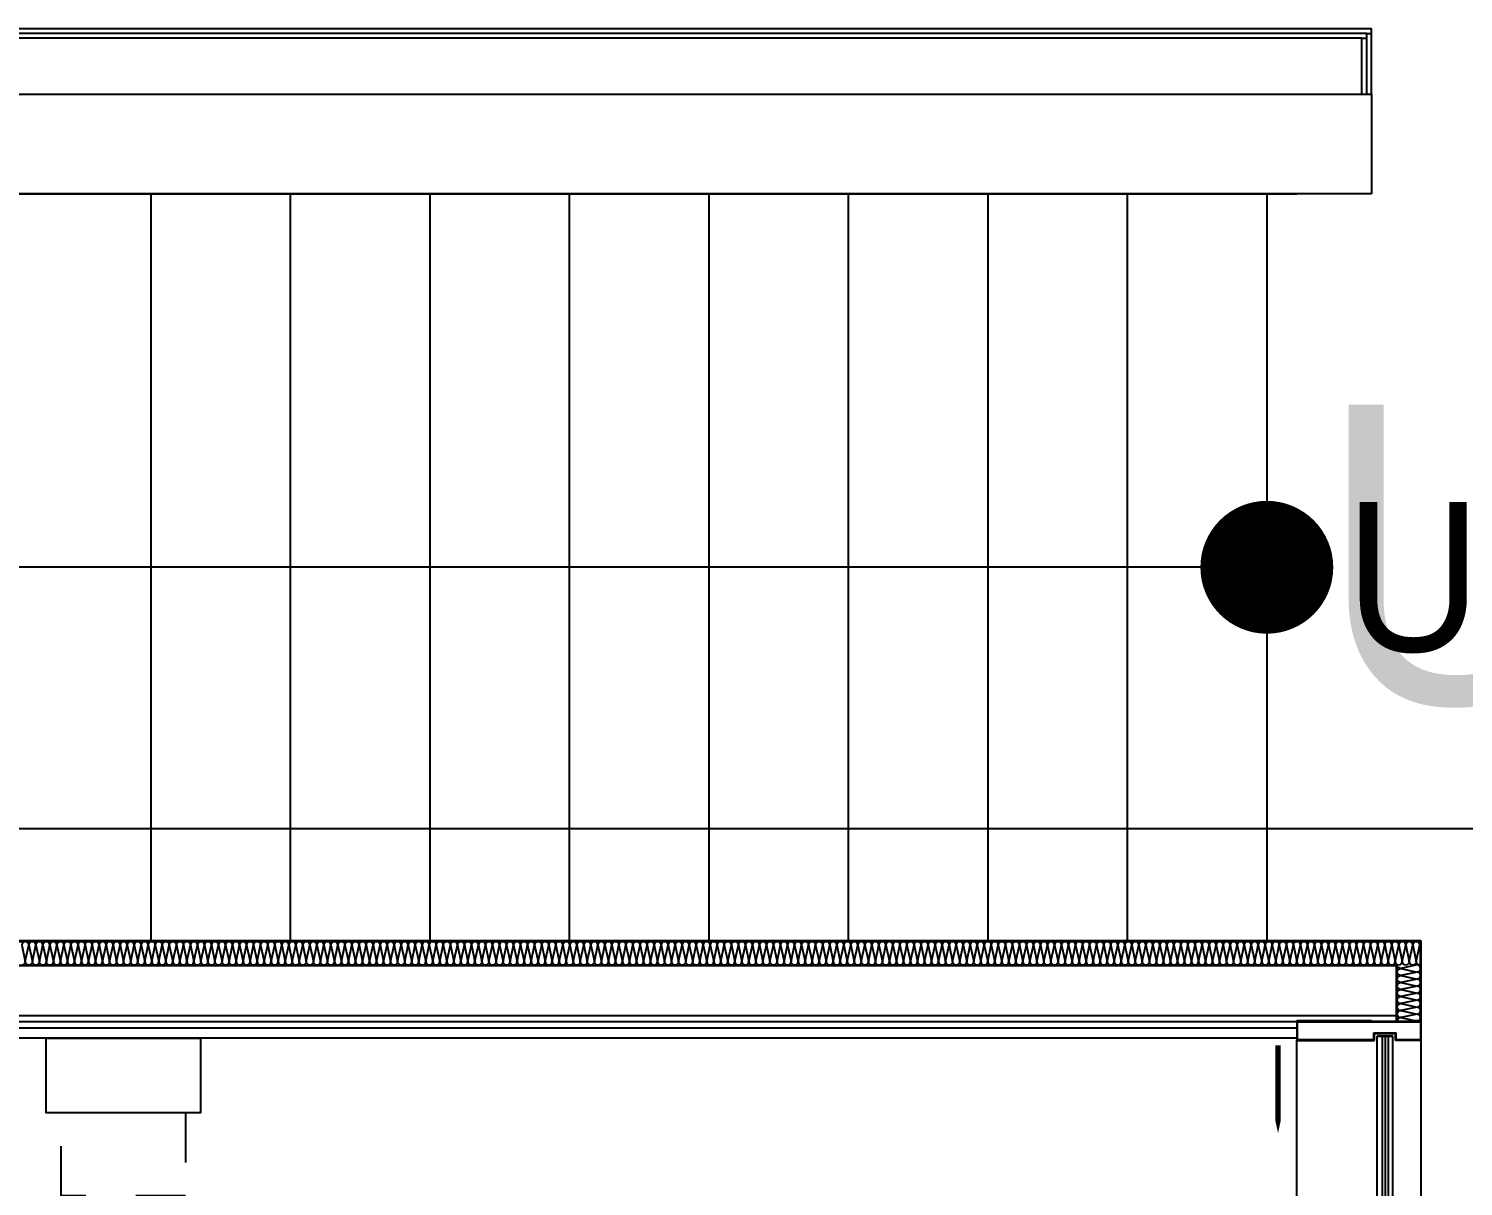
# Model space of a CAD drawing. Header units: millimetres. Extents: x 9 to 147, y 4 to 115.
# Drawn here: x 95.315 to 98.194, y 63.407 to 65.731 of the extents above; entities that cross this region are included whole.
import ezdxf
from ezdxf.enums import TextEntityAlignment as Align

# ---------------------------------------------------------------- set-up
doc = ezdxf.new("R2010")
doc.units = ezdxf.units.MM
doc.header["$LTSCALE"] = 200
doc.linetypes.add('HIDDEN2', pattern=[4.7625, 3.175, -1.5875])
doc.linetypes.add('XR-PLAN$0$DASH', pattern=[0.35, 0.25, -0.1])
doc.layers.get('DEFPOINTS').update_dxf_attribs({"color": 137})
for name, color, linetype in [('-C-지하층', 2, 'HIDDEN2'), ('SYM', 252, 'Continuous'), ('TEXT', 252, 'Continuous'), ('XR-PLAN$0$01석고보드', 252, 'Continuous'), ('XR-PLAN$0$0DOOR', 252, 'Continuous'), ('XR-PLAN$0$A-DOOR', 252, 'XR-PLAN$0$DASH'), ('XR-PLAN$0$A-FLOR-TOIL-SPCL', 252, 'Continuous'), ('XR-PLAN$0$DOOR-SHT', 252, 'Continuous'), ('XR-PLAN$0$ELE-4', 252, 'Continuous'), ('XR-PLAN$0$ELE-5', 252, 'Continuous'), ('XR-PLAN$0$ELE-7', 252, 'Continuous'), ('XR-PLAN$0$ELE-8', 252, 'Continuous'), ('XR-PLAN$0$HAT-INS', 252, 'Continuous'), ('XR-PLAN$0$PTANNOTELE', 252, 'Continuous'), ('XR-PLAN$0$XR-plan$0$XR-plan$0$DOOR', 252, 'Continuous')]:
    doc.layers.add(name, color=color, linetype=linetype)
doc.styles.add('XR-PLAN$0$스타일1', font='MALGUN_0.TTF')
doc.styles.add('스타일1', font='MALGUN_0.TTF')

# ---------------------------------------------------------------- blocks, each defined once
blk = doc.blocks.new('*U137')
at = {"layer": 'XR-PLAN$0$HAT-INS'}
for points in [[(-10713.9, 0, -0.414214), (-10728.9, 15), (-10713.9, 85, 1), (-10743.9, 85), (-10728.9, 15, -0.414214), (-10743.9, 0, 0.414214)], [(-10683.9, 0, -0.414214), (-10698.9, 15), (-10683.9, 85, 1), (-10713.9, 85), (-10698.9, 15, -0.414214), (-10713.9, 0, 0.414214)], [(-10653.9, 0, -0.414214), (-10668.9, 15), (-10653.9, 85, 1), (-10683.9, 85), (-10668.9, 15, -0.414214), (-10683.9, 0, 0.414214)], [(-10623.9, 0, -0.414214), (-10638.9, 15), (-10623.9, 85, 1), (-10653.9, 85), (-10638.9, 15, -0.414214), (-10653.9, 0, 0.414214)], [(-10593.9, 0, -0.414214), (-10608.9, 15), (-10593.9, 85, 1), (-10623.9, 85), (-10608.9, 15, -0.414214), (-10623.9, 0, 0.414214)], [(-10563.9, 0, -0.414214), (-10578.9, 15), (-10563.9, 85, 1), (-10593.9, 85), (-10578.9, 15, -0.414214), (-10593.9, 0, 0.414214)], [(-10533.9, 0, -0.414214), (-10548.9, 15), (-10533.9, 85, 1), (-10563.9, 85), (-10548.9, 15, -0.414214), (-10563.9, 0, 0.414214)], [(-10503.9, 0, -0.414214), (-10518.9, 15), (-10503.9, 85, 1), (-10533.9, 85), (-10518.9, 15, -0.414214), (-10533.9, 0, 0.414214)], [(-10473.9, 0, -0.414214), (-10488.9, 15), (-10473.9, 85, 1), (-10503.9, 85), (-10488.9, 15, -0.414214), (-10503.9, 0, 0.414214)], [(-10443.9, 0, -0.414214), (-10458.9, 15), (-10443.9, 85, 1), (-10473.9, 85), (-10458.9, 15, -0.414214), (-10473.9, 0, 0.414214)], [(-10413.9, 0, -0.414214), (-10428.9, 15), (-10413.9, 85, 1), (-10443.9, 85), (-10428.9, 15, -0.414214), (-10443.9, 0, 0.414214)], [(-10383.9, 0, -0.414214), (-10398.9, 15), (-10383.9, 85, 1), (-10413.9, 85), (-10398.9, 15, -0.414214), (-10413.9, 0, 0.414214)], [(-10353.9, 0, -0.414214), (-10368.9, 15), (-10353.9, 85, 1), (-10383.9, 85), (-10368.9, 15, -0.414214), (-10383.9, 0, 0.414214)], [(-10323.9, 0, -0.414214), (-10338.9, 15), (-10323.9, 85, 1), (-10353.9, 85), (-10338.9, 15, -0.414214), (-10353.9, 0, 0.414214)], [(-10293.9, 0, -0.414214), (-10308.9, 15), (-10293.9, 85, 1), (-10323.9, 85), (-10308.9, 15, -0.414214), (-10323.9, 0, 0.414214)], [(-10263.9, 0, -0.414214), (-10278.9, 15), (-10263.9, 85, 1), (-10293.9, 85), (-10278.9, 15, -0.414214), (-10293.9, 0, 0.414214)], [(-10233.9, 0, -0.414214), (-10248.9, 15), (-10233.9, 85, 1), (-10263.9, 85), (-10248.9, 15, -0.414214), (-10263.9, 0, 0.414214)], [(-10203.9, 0, -0.414214), (-10218.9, 15), (-10203.9, 85, 1), (-10233.9, 85), (-10218.9, 15, -0.414214), (-10233.9, 0, 0.414214)], [(-10173.9, 0, -0.414214), (-10188.9, 15), (-10173.9, 85, 1), (-10203.9, 85), (-10188.9, 15, -0.414214), (-10203.9, 0, 0.414214)], [(-10143.9, 0, -0.414214), (-10158.9, 15), (-10143.9, 85, 1), (-10173.9, 85), (-10158.9, 15, -0.414214), (-10173.9, 0, 0.414214)], [(-10113.9, 0, -0.414214), (-10128.9, 15), (-10113.9, 85, 1), (-10143.9, 85), (-10128.9, 15, -0.414214), (-10143.9, 0, 0.414214)], [(-10083.9, 0, -0.414214), (-10098.9, 15), (-10083.9, 85, 1), (-10113.9, 85), (-10098.9, 15, -0.414214), (-10113.9, 0, 0.414214)], [(-10053.9, 0, -0.414214), (-10068.9, 15), (-10053.9, 85, 1), (-10083.9, 85), (-10068.9, 15, -0.414214), (-10083.9, 0, 0.414214)], [(-10023.9, 0, -0.414214), (-10038.9, 15), (-10023.9, 85, 1), (-10053.9, 85), (-10038.9, 15, -0.414214), (-10053.9, 0, 0.414214)], [(-9993.9, 0, -0.414214), (-10008.9, 15), (-9993.9, 85, 1), (-10023.9, 85), (-10008.9, 15, -0.414214), (-10023.9, 0, 0.414214)], [(-9963.9, 0, -0.414214), (-9978.9, 15), (-9963.9, 85, 1), (-9993.9, 85), (-9978.9, 15, -0.414214), (-9993.9, 0, 0.414214)], [(-9933.9, 0, -0.414214), (-9948.9, 15), (-9933.9, 85, 1), (-9963.9, 85), (-9948.9, 15, -0.414214), (-9963.9, 0, 0.414214)], [(-9903.9, 0, -0.414214), (-9918.9, 15), (-9903.9, 85, 1), (-9933.9, 85), (-9918.9, 15, -0.414214), (-9933.9, 0, 0.414214)], [(-9873.9, 0, -0.414214), (-9888.9, 15), (-9873.9, 85, 1), (-9903.9, 85), (-9888.9, 15, -0.414214), (-9903.9, 0, 0.414214)], [(-9843.9, 0, -0.414214), (-9858.9, 15), (-9843.9, 85, 1), (-9873.9, 85), (-9858.9, 15, -0.414214), (-9873.9, 0, 0.414214)], [(-9813.9, 0, -0.414214), (-9828.9, 15), (-9813.9, 85, 1), (-9843.9, 85), (-9828.9, 15, -0.414214), (-9843.9, 0, 0.414214)], [(-9783.9, 0, -0.414214), (-9798.9, 15), (-9783.9, 85, 1), (-9813.9, 85), (-9798.9, 15, -0.414214), (-9813.9, 0, 0.414214)], [(-9753.9, 0, -0.414214), (-9768.9, 15), (-9753.9, 85, 1), (-9783.9, 85), (-9768.9, 15, -0.414214), (-9783.9, 0, 0.414214)], [(-9723.9, 0, -0.414214), (-9738.9, 15), (-9723.9, 85, 1), (-9753.9, 85), (-9738.9, 15, -0.414214), (-9753.9, 0, 0.414214)], [(-9693.9, 0, -0.414214), (-9708.9, 15), (-9693.9, 85, 1), (-9723.9, 85), (-9708.9, 15, -0.414214), (-9723.9, 0, 0.414214)], [(-9663.9, 0, -0.414214), (-9678.9, 15), (-9663.9, 85, 1), (-9693.9, 85), (-9678.9, 15, -0.414214), (-9693.9, 0, 0.414214)], [(-9633.9, 0, -0.414214), (-9648.9, 15), (-9633.9, 85, 1), (-9663.9, 85), (-9648.9, 15, -0.414214), (-9663.9, 0, 0.414214)], [(-9603.9, 0, -0.414214), (-9618.9, 15), (-9603.9, 85, 1), (-9633.9, 85), (-9618.9, 15, -0.414214), (-9633.9, 0, 0.414214)], [(-9573.9, 0, -0.414214), (-9588.9, 15), (-9573.9, 85, 1), (-9603.9, 85), (-9588.9, 15, -0.414214), (-9603.9, 0, 0.414214)], [(-9543.9, 0, -0.414214), (-9558.9, 15), (-9543.9, 85, 1), (-9573.9, 85), (-9558.9, 15, -0.414214), (-9573.9, 0, 0.414214)], [(-9513.9, 0, -0.414214), (-9528.9, 15), (-9513.9, 85, 1), (-9543.9, 85), (-9528.9, 15, -0.414214), (-9543.9, 0, 0.414214)], [(-9483.9, 0, -0.414214), (-9498.9, 15), (-9483.9, 85, 1), (-9513.9, 85), (-9498.9, 15, -0.414214), (-9513.9, 0, 0.414214)], [(-9453.9, 0, -0.414214), (-9468.9, 15), (-9453.9, 85, 1), (-9483.9, 85), (-9468.9, 15, -0.414214), (-9483.9, 0, 0.414214)], [(-9423.9, 0, -0.414214), (-9438.9, 15), (-9423.9, 85, 1), (-9453.9, 85), (-9438.9, 15, -0.414214), (-9453.9, 0, 0.414214)], [(-9393.9, 0, -0.414214), (-9408.9, 15), (-9393.9, 85, 1), (-9423.9, 85), (-9408.9, 15, -0.414214), (-9423.9, 0, 0.414214)], [(-9363.9, 0, -0.414214), (-9378.9, 15), (-9363.9, 85, 1), (-9393.9, 85), (-9378.9, 15, -0.414214), (-9393.9, 0, 0.414214)], [(-9333.9, 0, -0.414214), (-9348.9, 15), (-9333.9, 85, 1), (-9363.9, 85), (-9348.9, 15, -0.414214), (-9363.9, 0, 0.414214)], [(-9303.9, 0, -0.414214), (-9318.9, 15), (-9303.9, 85, 1), (-9333.9, 85), (-9318.9, 15, -0.414214), (-9333.9, 0, 0.414214)], [(-9273.9, 0, -0.414214), (-9288.9, 15), (-9273.9, 85, 1), (-9303.9, 85), (-9288.9, 15, -0.414214), (-9303.9, 0, 0.414214)], [(-9243.9, 0, -0.414214), (-9258.9, 15), (-9243.9, 85, 1), (-9273.9, 85), (-9258.9, 15, -0.414214), (-9273.9, 0, 0.414214)], [(-9213.9, 0, -0.414214), (-9228.9, 15), (-9213.9, 85, 1), (-9243.9, 85), (-9228.9, 15, -0.414214), (-9243.9, 0, 0.414214)], [(-9183.9, 0, -0.414214), (-9198.9, 15), (-9183.9, 85, 1), (-9213.9, 85), (-9198.9, 15, -0.414214), (-9213.9, 0, 0.414214)], [(-9153.9, 0, -0.414214), (-9168.9, 15), (-9153.9, 85, 1), (-9183.9, 85), (-9168.9, 15, -0.414214), (-9183.9, 0, 0.414214)], [(-9123.9, 0, -0.414214), (-9138.9, 15), (-9123.9, 85, 1), (-9153.9, 85), (-9138.9, 15, -0.414214), (-9153.9, 0, 0.414214)], [(-9093.9, 0, -0.414214), (-9108.9, 15), (-9093.9, 85, 1), (-9123.9, 85), (-9108.9, 15, -0.414214), (-9123.9, 0, 0.414214)], [(-9063.9, 0, -0.414214), (-9078.9, 15), (-9063.9, 85, 1), (-9093.9, 85), (-9078.9, 15, -0.414214), (-9093.9, 0, 0.414214)], [(-9033.9, 0, -0.414214), (-9048.9, 15), (-9033.9, 85, 1), (-9063.9, 85), (-9048.9, 15, -0.414214), (-9063.9, 0, 0.414214)], [(-9003.9, 0, -0.414214), (-9018.9, 15), (-9003.9, 85, 1), (-9033.9, 85), (-9018.9, 15, -0.414214), (-9033.9, 0, 0.414214)], [(-8973.9, 0, -0.414214), (-8988.9, 15), (-8973.9, 85, 1), (-9003.9, 85), (-8988.9, 15, -0.414214), (-9003.9, 0, 0.414214)], [(-8943.9, 0, -0.414214), (-8958.9, 15), (-8943.9, 85, 1), (-8973.9, 85), (-8958.9, 15, -0.414214), (-8973.9, 0, 0.414214)], [(-8913.9, 0, -0.414214), (-8928.9, 15), (-8913.9, 85, 1), (-8943.9, 85), (-8928.9, 15, -0.414214), (-8943.9, 0, 0.414214)], [(-8883.9, 0, -0.414214), (-8898.9, 15), (-8883.9, 85, 1), (-8913.9, 85), (-8898.9, 15, -0.414214), (-8913.9, 0, 0.414214)], [(-8853.9, 0, -0.414214), (-8868.9, 15), (-8853.9, 85, 1), (-8883.9, 85), (-8868.9, 15, -0.414214), (-8883.9, 0, 0.414214)], [(-8823.9, 0, -0.414214), (-8838.9, 15), (-8823.9, 85, 1), (-8853.9, 85), (-8838.9, 15, -0.414214), (-8853.9, 0, 0.414214)], [(-8793.9, 0, -0.414214), (-8808.9, 15), (-8793.9, 85, 1), (-8823.9, 85), (-8808.9, 15, -0.414214), (-8823.9, 0, 0.414214)], [(-8763.9, 0, -0.414214), (-8778.9, 15), (-8763.9, 85, 1), (-8793.9, 85), (-8778.9, 15, -0.414214), (-8793.9, 0, 0.414214)], [(-8733.9, 0, -0.414214), (-8748.9, 15), (-8733.9, 85, 1), (-8763.9, 85), (-8748.9, 15, -0.414214), (-8763.9, 0, 0.414214)], [(-8703.9, 0, -0.414214), (-8718.9, 15), (-8703.9, 85, 1), (-8733.9, 85), (-8718.9, 15, -0.414214), (-8733.9, 0, 0.414214)], [(-8673.9, 0, -0.414214), (-8688.9, 15), (-8673.9, 85, 1), (-8703.9, 85), (-8688.9, 15, -0.414214), (-8703.9, 0, 0.414214)], [(-8643.9, 0, -0.414214), (-8658.9, 15), (-8643.9, 85, 1), (-8673.9, 85), (-8658.9, 15, -0.414214), (-8673.9, 0, 0.414214)], [(-8613.9, 0, -0.414214), (-8628.9, 15), (-8613.9, 85, 1), (-8643.9, 85), (-8628.9, 15, -0.414214), (-8643.9, 0, 0.414214)], [(-8583.9, 0, -0.414214), (-8598.9, 15), (-8583.9, 85, 1), (-8613.9, 85), (-8598.9, 15, -0.414214), (-8613.9, 0, 0.414214)], [(-8553.9, 0, -0.414214), (-8568.9, 15), (-8553.9, 85, 1), (-8583.9, 85), (-8568.9, 15, -0.414214), (-8583.9, 0, 0.414214)], [(-8523.9, 0, -0.414214), (-8538.9, 15), (-8523.9, 85, 1), (-8553.9, 85), (-8538.9, 15, -0.414214), (-8553.9, 0, 0.414214)], [(-8493.9, 0, -0.414214), (-8508.9, 15), (-8493.9, 85, 1), (-8523.9, 85), (-8508.9, 15, -0.414214), (-8523.9, 0, 0.414214)], [(-8463.9, 0, -0.414214), (-8478.9, 15), (-8463.9, 85, 1), (-8493.9, 85), (-8478.9, 15, -0.414214), (-8493.9, 0, 0.414214)], [(-8433.9, 0, -0.414214), (-8448.9, 15), (-8433.9, 85, 1), (-8463.9, 85), (-8448.9, 15, -0.414214), (-8463.9, 0, 0.414214)], [(-8403.9, 0, -0.414214), (-8418.9, 15), (-8403.9, 85, 1), (-8433.9, 85), (-8418.9, 15, -0.414214), (-8433.9, 0, 0.414214)], [(-8373.9, 0, -0.414214), (-8388.9, 15), (-8373.9, 85, 1), (-8403.9, 85), (-8388.9, 15, -0.414214), (-8403.9, 0, 0.414214)], [(-8343.9, 0, -0.414214), (-8358.9, 15), (-8343.9, 85, 1), (-8373.9, 85), (-8358.9, 15, -0.414214), (-8373.9, 0, 0.414214)], [(-8313.9, 0, -0.414214), (-8328.9, 15), (-8313.9, 85, 1), (-8343.9, 85), (-8328.9, 15, -0.414214), (-8343.9, 0, 0.414214)], [(-8283.9, 0, -0.414214), (-8298.9, 15), (-8283.9, 85, 1), (-8313.9, 85), (-8298.9, 15, -0.414214), (-8313.9, 0, 0.414214)], [(-8253.9, 0, -0.414214), (-8268.9, 15), (-8253.9, 85, 1), (-8283.9, 85), (-8268.9, 15, -0.414214), (-8283.9, 0, 0.414214)], [(-8223.9, 0, -0.414214), (-8238.9, 15), (-8223.9, 85, 1), (-8253.9, 85), (-8238.9, 15, -0.414214), (-8253.9, 0, 0.414214)], [(-8193.9, 0, -0.414214), (-8208.9, 15), (-8193.9, 85, 1), (-8223.9, 85), (-8208.9, 15, -0.414214), (-8223.9, 0, 0.414214)], [(-8163.9, 0, -0.414214), (-8178.9, 15), (-8163.9, 85, 1), (-8193.9, 85), (-8178.9, 15, -0.414214), (-8193.9, 0, 0.414214)], [(-8133.9, 0, -0.414214), (-8148.9, 15), (-8133.9, 85, 1), (-8163.9, 85), (-8148.9, 15, -0.414214), (-8163.9, 0, 0.414214)], [(-8103.9, 0, -0.414214), (-8118.9, 15), (-8103.9, 85, 1), (-8133.9, 85), (-8118.9, 15, -0.414214), (-8133.9, 0, 0.414214)], [(-8073.9, 0, -0.414214), (-8088.9, 15), (-8073.9, 85, 1), (-8103.9, 85), (-8088.9, 15, -0.414214), (-8103.9, 0, 0.414214)], [(-8043.9, 0, -0.414214), (-8058.9, 15), (-8043.9, 85, 1), (-8073.9, 85), (-8058.9, 15, -0.414214), (-8073.9, 0, 0.414214)], [(-8013.9, 0, -0.414214), (-8028.9, 15), (-8013.9, 85, 1), (-8043.9, 85), (-8028.9, 15, -0.414214), (-8043.9, 0, 0.414214)], [(-7983.9, 0, -0.414214), (-7998.9, 15), (-7983.9, 85, 1), (-8013.9, 85), (-7998.9, 15, -0.414214), (-8013.9, 0, 0.414214)], [(-7953.9, 0, -0.414214), (-7968.9, 15), (-7953.9, 85, 1), (-7983.9, 85), (-7968.9, 15, -0.414214), (-7983.9, 0, 0.414214)], [(-7923.9, 0, -0.414214), (-7938.9, 15), (-7923.9, 85, 1), (-7953.9, 85), (-7938.9, 15, -0.414214), (-7953.9, 0, 0.414214)], [(-7893.9, 0, -0.414214), (-7908.9, 15), (-7893.9, 85, 1), (-7923.9, 85), (-7908.9, 15, -0.414214), (-7923.9, 0, 0.414214)], [(-7863.9, 0, -0.414214), (-7878.9, 15), (-7863.9, 85, 1), (-7893.9, 85), (-7878.9, 15, -0.414214), (-7893.9, 0, 0.414214)], [(-7833.9, 0, -0.414214), (-7848.9, 15), (-7833.9, 85, 1), (-7863.9, 85), (-7848.9, 15, -0.414214), (-7863.9, 0, 0.414214)], [(-7803.9, 0, -0.414214), (-7818.9, 15), (-7803.9, 85, 1), (-7833.9, 85), (-7818.9, 15, -0.414214), (-7833.9, 0, 0.414214)], [(-7773.9, 0, -0.414214), (-7788.9, 15), (-7773.9, 85, 1), (-7803.9, 85), (-7788.9, 15, -0.414214), (-7803.9, 0, 0.414214)], [(-7743.9, 0, -0.414214), (-7758.9, 15), (-7743.9, 85, 1), (-7773.9, 85), (-7758.9, 15, -0.414214), (-7773.9, 0, 0.414214)], [(-7713.9, 0, -0.414214), (-7728.9, 15), (-7713.9, 85, 1), (-7743.9, 85), (-7728.9, 15, -0.414214), (-7743.9, 0, 0.414214)], [(-7683.9, 0, -0.414214), (-7698.9, 15), (-7683.9, 85, 1), (-7713.9, 85), (-7698.9, 15, -0.414214), (-7713.9, 0, 0.414214)], [(-7653.9, 0, -0.414214), (-7668.9, 15), (-7653.9, 85, 1), (-7683.9, 85), (-7668.9, 15, -0.414214), (-7683.9, 0, 0.414214)], [(-7623.9, 0, -0.414214), (-7638.9, 15), (-7623.9, 85, 1), (-7653.9, 85), (-7638.9, 15, -0.414214), (-7653.9, 0, 0.414214)], [(-7593.9, 0, -0.414214), (-7608.9, 15), (-7593.9, 85, 1), (-7623.9, 85), (-7608.9, 15, -0.414214), (-7623.9, 0, 0.414214)], [(-7563.9, 0, -0.414214), (-7578.9, 15), (-7563.9, 85, 1), (-7593.9, 85), (-7578.9, 15, -0.414214), (-7593.9, 0, 0.414214)], [(-7533.9, 0, -0.414214), (-7548.9, 15), (-7533.9, 85, 1), (-7563.9, 85), (-7548.9, 15, -0.414214), (-7563.9, 0, 0.414214)], [(-7503.9, 0, -0.414214), (-7518.9, 15), (-7503.9, 85, 1), (-7533.9, 85), (-7518.9, 15, -0.414214), (-7533.9, 0, 0.414214)], [(-7473.9, 0, -0.414214), (-7488.9, 15), (-7473.9, 85, 1), (-7503.9, 85), (-7488.9, 15, -0.414214), (-7503.9, 0, 0.414214)], [(-7443.9, 0, -0.414214), (-7458.9, 15), (-7443.9, 85, 1), (-7473.9, 85), (-7458.9, 15, -0.414214), (-7473.9, 0, 0.414214)], [(-7413.9, 0, -0.414214), (-7428.9, 15), (-7413.9, 85, 1), (-7443.9, 85), (-7428.9, 15, -0.414214), (-7443.9, 0, 0.414214)], [(-7383.9, 0, -0.414214), (-7398.9, 15), (-7383.9, 85, 1), (-7413.9, 85), (-7398.9, 15, -0.414214), (-7413.9, 0, 0.414214)], [(-7353.9, 0, -0.414214), (-7368.9, 15), (-7353.9, 85, 1), (-7383.9, 85), (-7368.9, 15, -0.414214), (-7383.9, 0, 0.414214)], [(-7323.9, 0, -0.414214), (-7338.9, 15), (-7323.9, 85, 1), (-7353.9, 85), (-7338.9, 15, -0.414214), (-7353.9, 0, 0.414214)], [(-7293.9, 0, -0.414214), (-7308.9, 15), (-7293.9, 85, 1), (-7323.9, 85), (-7308.9, 15, -0.414214), (-7323.9, 0, 0.414214)], [(-7263.9, 0, -0.414214), (-7278.9, 15), (-7263.9, 85, 1), (-7293.9, 85), (-7278.9, 15, -0.414214), (-7293.9, 0, 0.414214)], [(-7233.9, 0, -0.414214), (-7248.9, 15), (-7233.9, 85, 1), (-7263.9, 85), (-7248.9, 15, -0.414214), (-7263.9, 0, 0.414214)], [(-7203.9, 0, -0.414214), (-7218.9, 15), (-7203.9, 85, 1), (-7233.9, 85), (-7218.9, 15, -0.414214), (-7233.9, 0, 0.414214)], [(-7173.9, 0, -0.414214), (-7188.9, 15), (-7173.9, 85, 1), (-7203.9, 85), (-7188.9, 15, -0.414214), (-7203.9, 0, 0.414214)], [(-7143.9, 0, -0.414214), (-7158.9, 15), (-7143.9, 85, 1), (-7173.9, 85), (-7158.9, 15, -0.414214), (-7173.9, 0, 0.414214)], [(-7113.9, 0, -0.414214), (-7128.9, 15), (-7113.9, 85, 1), (-7143.9, 85), (-7128.9, 15, -0.414214), (-7143.9, 0, 0.414214)], [(-7083.9, 0, -0.414214), (-7098.9, 15), (-7083.9, 85, 1), (-7113.9, 85), (-7098.9, 15, -0.414214), (-7113.9, 0, 0.414214)], [(-7053.9, 0, -0.414214), (-7068.9, 15), (-7053.9, 85, 1), (-7083.9, 85), (-7068.9, 15, -0.414214), (-7083.9, 0, 0.414214)], [(-7023.9, 0, -0.414214), (-7038.9, 15), (-7023.9, 85, 1), (-7053.9, 85), (-7038.9, 15, -0.414214), (-7053.9, 0, 0.414214)], [(-6993.9, 0, -0.414214), (-7008.9, 15), (-6993.9, 85, 1), (-7023.9, 85), (-7008.9, 15, -0.414214), (-7023.9, 0, 0.414214)], [(-6963.9, 0, -0.414214), (-6978.9, 15), (-6963.9, 85, 1), (-6993.9, 85), (-6978.9, 15, -0.414214), (-6993.9, 0, 0.414214)], [(-6933.9, 0, -0.414214), (-6948.9, 15), (-6933.9, 85, 1), (-6963.9, 85), (-6948.9, 15, -0.414214), (-6963.9, 0, 0.414214)], [(-6903.9, 0, -0.414214), (-6918.9, 15), (-6903.9, 85, 1), (-6933.9, 85), (-6918.9, 15, -0.414214), (-6933.9, 0, 0.414214)], [(-6873.9, 0, -0.414214), (-6888.9, 15), (-6873.9, 85, 1), (-6903.9, 85), (-6888.9, 15, -0.414214), (-6903.9, 0, 0.414214)], [(-6843.9, 0, -0.414214), (-6858.9, 15), (-6843.9, 85, 1), (-6873.9, 85), (-6858.9, 15, -0.414214), (-6873.9, 0, 0.414214)], [(-6813.9, 0, -0.414214), (-6828.9, 15), (-6813.9, 85, 1), (-6843.9, 85), (-6828.9, 15, -0.414214), (-6843.9, 0, 0.414214)], [(-6783.9, 0, -0.414214), (-6798.9, 15), (-6783.9, 85, 1), (-6813.9, 85), (-6798.9, 15, -0.414214), (-6813.9, 0, 0.414214)], [(-6753.9, 0, -0.414214), (-6768.9, 15), (-6753.9, 85, 1), (-6783.9, 85), (-6768.9, 15, -0.414214), (-6783.9, 0, 0.414214)], [(-6723.9, 0, -0.414214), (-6738.9, 15), (-6723.9, 85, 1), (-6753.9, 85), (-6738.9, 15, -0.414214), (-6753.9, 0, 0.414214)], [(-6693.9, 0, -0.414214), (-6708.9, 15), (-6693.9, 85, 1), (-6723.9, 85), (-6708.9, 15, -0.414214), (-6723.9, 0, 0.414214)], [(-6663.9, 0, -0.414214), (-6678.9, 15), (-6663.9, 85, 1), (-6693.9, 85), (-6678.9, 15, -0.414214), (-6693.9, 0, 0.414214)], [(-6633.9, 0, -0.414214), (-6648.9, 15), (-6633.9, 85, 1), (-6663.9, 85), (-6648.9, 15, -0.414214), (-6663.9, 0, 0.414214)], [(-6603.9, 0, -0.414214), (-6618.9, 15), (-6603.9, 85, 1), (-6633.9, 85), (-6618.9, 15, -0.414214), (-6633.9, 0, 0.414214)], [(-6573.9, 0, -0.414214), (-6588.9, 15), (-6573.9, 85, 1), (-6603.9, 85), (-6588.9, 15, -0.414214), (-6603.9, 0, 0.414214)], [(-6543.9, 0, -0.414214), (-6558.9, 15), (-6543.9, 85, 1), (-6573.9, 85), (-6558.9, 15, -0.414214), (-6573.9, 0, 0.414214)], [(-6513.9, 0, -0.414214), (-6528.9, 15), (-6513.9, 85, 1), (-6543.9, 85), (-6528.9, 15, -0.414214), (-6543.9, 0, 0.414214)], [(-6483.9, 0, -0.414214), (-6498.9, 15), (-6483.9, 85, 1), (-6513.9, 85), (-6498.9, 15, -0.414214), (-6513.9, 0, 0.414214)], [(-6453.9, 0, -0.414214), (-6468.9, 15), (-6453.9, 85, 1), (-6483.9, 85), (-6468.9, 15, -0.414214), (-6483.9, 0, 0.414214)], [(-6423.9, 0, -0.414214), (-6438.9, 15), (-6423.9, 85, 1), (-6453.9, 85), (-6438.9, 15, -0.414214), (-6453.9, 0, 0.414214)], [(-6393.9, 0, -0.414214), (-6408.9, 15), (-6393.9, 85, 1), (-6423.9, 85), (-6408.9, 15, -0.414214), (-6423.9, 0, 0.414214)], [(-6363.9, 0, -0.414214), (-6378.9, 15), (-6363.9, 85, 1), (-6393.9, 85), (-6378.9, 15, -0.414214), (-6393.9, 0, 0.414214)], [(-6333.9, 0, -0.414214), (-6348.9, 15), (-6333.9, 85, 1), (-6363.9, 85), (-6348.9, 15, -0.414214), (-6363.9, 0, 0.414214)], [(-6303.9, 0, -0.414214), (-6318.9, 15), (-6303.9, 85, 1), (-6333.9, 85), (-6318.9, 15, -0.414214), (-6333.9, 0, 0.414214)], [(-6273.9, 0, -0.414214), (-6288.9, 15), (-6273.9, 85, 1), (-6303.9, 85), (-6288.9, 15, -0.414214), (-6303.9, 0, 0.414214)], [(-6243.9, 0, -0.414214), (-6258.9, 15), (-6243.9, 85, 1), (-6273.9, 85), (-6258.9, 15, -0.414214), (-6273.9, 0, 0.414214)], [(-6213.9, 0, -0.414214), (-6228.9, 15), (-6213.9, 85, 1), (-6243.9, 85), (-6228.9, 15, -0.414214), (-6243.9, 0, 0.414214)], [(-6183.9, 0, -0.414214), (-6198.9, 15), (-6183.9, 85, 1), (-6213.9, 85), (-6198.9, 15, -0.414214), (-6213.9, 0, 0.414214)], [(-6153.9, 0, -0.414214), (-6168.9, 15), (-6153.9, 85, 1), (-6183.9, 85), (-6168.9, 15, -0.414214), (-6183.9, 0, 0.414214)], [(-6123.9, 0, -0.414214), (-6138.9, 15), (-6123.9, 85, 1), (-6153.9, 85), (-6138.9, 15, -0.414214), (-6153.9, 0, 0.414214)], [(-6093.9, 0, -0.414214), (-6108.9, 15), (-6093.9, 85, 1), (-6123.9, 85), (-6108.9, 15, -0.414214), (-6123.9, 0, 0.414214)], [(-6063.9, 0, -0.414214), (-6078.9, 15), (-6063.9, 85, 1), (-6093.9, 85), (-6078.9, 15, -0.414214), (-6093.9, 0, 0.414214)], [(-6033.9, 0, -0.414214), (-6048.9, 15), (-6033.9, 85, 1), (-6063.9, 85), (-6048.9, 15, -0.414214), (-6063.9, 0, 0.414214)], [(-6003.9, 0, -0.414214), (-6018.9, 15), (-6003.9, 85, 1), (-6033.9, 85), (-6018.9, 15, -0.414214), (-6033.9, 0, 0.414214)], [(-5973.9, 0, -0.414214), (-5988.9, 15), (-5973.9, 85, 1), (-6003.9, 85), (-5988.9, 15, -0.414214), (-6003.9, 0, 0.414214)], [(-5943.9, 0, -0.414214), (-5958.9, 15), (-5943.9, 85, 1), (-5973.9, 85), (-5958.9, 15, -0.414214), (-5973.9, 0, 0.414214)], [(-5913.9, 0, -0.414214), (-5928.9, 15), (-5913.9, 85, 1), (-5943.9, 85), (-5928.9, 15, -0.414214), (-5943.9, 0, 0.414214)], [(-5883.9, 0, -0.414214), (-5898.9, 15), (-5883.9, 85, 1), (-5913.9, 85), (-5898.9, 15, -0.414214), (-5913.9, 0, 0.414214)], [(-5853.9, 0, -0.414214), (-5868.9, 15), (-5853.9, 85, 1), (-5883.9, 85), (-5868.9, 15, -0.414214), (-5883.9, 0, 0.414214)], [(-5823.9, 0, -0.414214), (-5838.9, 15), (-5823.9, 85, 1), (-5853.9, 85), (-5838.9, 15, -0.414214), (-5853.9, 0, 0.414214)], [(-5793.9, 0, -0.414214), (-5808.9, 15), (-5793.9, 85, 1), (-5823.9, 85), (-5808.9, 15, -0.414214), (-5823.9, 0, 0.414214)], [(-5763.9, 0, -0.414214), (-5778.9, 15), (-5763.9, 85, 1), (-5793.9, 85), (-5778.9, 15, -0.414214), (-5793.9, 0, 0.414214)], [(-5733.9, 0, -0.414214), (-5748.9, 15), (-5733.9, 85, 1), (-5763.9, 85), (-5748.9, 15, -0.414214), (-5763.9, 0, 0.414214)], [(-5703.9, 0, -0.414214), (-5718.9, 15), (-5703.9, 85, 1), (-5733.9, 85), (-5718.9, 15, -0.414214), (-5733.9, 0, 0.414214)], [(-5673.9, 0, -0.414214), (-5688.9, 15), (-5673.9, 85, 1), (-5703.9, 85), (-5688.9, 15, -0.414214), (-5703.9, 0, 0.414214)], [(-5643.9, 0, -0.414214), (-5658.9, 15), (-5643.9, 85, 1), (-5673.9, 85), (-5658.9, 15, -0.414214), (-5673.9, 0, 0.414214)], [(-5613.9, 0, -0.414214), (-5628.9, 15), (-5613.9, 85, 1), (-5643.9, 85), (-5628.9, 15, -0.414214), (-5643.9, 0, 0.414214)], [(-5583.9, 0, -0.414214), (-5598.9, 15), (-5583.9, 85, 1), (-5613.9, 85), (-5598.9, 15, -0.414214), (-5613.9, 0, 0.414214)], [(-5553.9, 0, -0.414214), (-5568.9, 15), (-5553.9, 85, 1), (-5583.9, 85), (-5568.9, 15, -0.414214), (-5583.9, 0, 0.414214)], [(-5523.9, 0, -0.414214), (-5538.9, 15), (-5523.9, 85, 1), (-5553.9, 85), (-5538.9, 15, -0.414214), (-5553.9, 0, 0.414214)], [(-5493.9, 0, -0.414214), (-5508.9, 15), (-5493.9, 85, 1), (-5523.9, 85), (-5508.9, 15, -0.414214), (-5523.9, 0, 0.414214)], [(-5463.9, 0, -0.414214), (-5478.9, 15), (-5463.9, 85, 1), (-5493.9, 85), (-5478.9, 15, -0.414214), (-5493.9, 0, 0.414214)], [(-5433.9, 0, -0.414214), (-5448.9, 15), (-5433.9, 85, 1), (-5463.9, 85), (-5448.9, 15, -0.414214), (-5463.9, 0, 0.414214)], [(-5403.9, 0, -0.414214), (-5418.9, 15), (-5403.9, 85, 1), (-5433.9, 85), (-5418.9, 15, -0.414214), (-5433.9, 0, 0.414214)], [(-5373.9, 0, -0.414214), (-5388.9, 15), (-5373.9, 85, 1), (-5403.9, 85), (-5388.9, 15, -0.414214), (-5403.9, 0, 0.414214)], [(-5343.9, 0, -0.414214), (-5358.9, 15), (-5343.9, 85, 1), (-5373.9, 85), (-5358.9, 15, -0.414214), (-5373.9, 0, 0.414214)], [(-5313.9, 0, -0.414214), (-5328.9, 15), (-5313.9, 85, 1), (-5343.9, 85), (-5328.9, 15, -0.414214), (-5343.9, 0, 0.414214)], [(-5283.9, 0, -0.414214), (-5298.9, 15), (-5283.9, 85, 1), (-5313.9, 85), (-5298.9, 15, -0.414214), (-5313.9, 0, 0.414214)], [(-5253.9, 0, -0.414214), (-5268.9, 15), (-5253.9, 85, 1), (-5283.9, 85), (-5268.9, 15, -0.414214), (-5283.9, 0, 0.414214)], [(-5223.9, 0, -0.414214), (-5238.9, 15), (-5223.9, 85, 1), (-5253.9, 85), (-5238.9, 15, -0.414214), (-5253.9, 0, 0.414214)], [(-5193.9, 0, -0.414214), (-5208.9, 15), (-5193.9, 85, 1), (-5223.9, 85), (-5208.9, 15, -0.414214), (-5223.9, 0, 0.414214)], [(-5163.9, 0, -0.414214), (-5178.9, 15), (-5163.9, 85, 1), (-5193.9, 85), (-5178.9, 15, -0.414214), (-5193.9, 0, 0.414214)], [(-5133.9, 0, -0.414214), (-5148.9, 15), (-5133.9, 85, 1), (-5163.9, 85), (-5148.9, 15, -0.414214), (-5163.9, 0, 0.414214)], [(-5103.9, 0, -0.414214), (-5118.9, 15), (-5103.9, 85, 1), (-5133.9, 85), (-5118.9, 15, -0.414214), (-5133.9, 0, 0.414214)], [(-5073.9, 0, -0.414214), (-5088.9, 15), (-5073.9, 85, 1), (-5103.9, 85), (-5088.9, 15, -0.414214), (-5103.9, 0, 0.414214)], [(-5043.9, 0, -0.414214), (-5058.9, 15), (-5043.9, 85, 1), (-5073.9, 85), (-5058.9, 15, -0.414214), (-5073.9, 0, 0.414214)], [(-5013.9, 0, -0.414214), (-5028.9, 15), (-5013.9, 85, 1), (-5043.9, 85), (-5028.9, 15, -0.414214), (-5043.9, 0, 0.414214)], [(-4983.9, 0, -0.414214), (-4998.9, 15), (-4983.9, 85, 1), (-5013.9, 85), (-4998.9, 15, -0.414214), (-5013.9, 0, 0.414214)], [(-4953.9, 0, -0.414214), (-4968.9, 15), (-4953.9, 85, 1), (-4983.9, 85), (-4968.9, 15, -0.414214), (-4983.9, 0, 0.414214)], [(-4923.9, 0, -0.414214), (-4938.9, 15), (-4923.9, 85, 1), (-4953.9, 85), (-4938.9, 15, -0.414214), (-4953.9, 0, 0.414214)], [(-4893.9, 0, -0.414214), (-4908.9, 15), (-4893.9, 85, 1), (-4923.9, 85), (-4908.9, 15, -0.414214), (-4923.9, 0, 0.414214)], [(-4863.9, 0, -0.414214), (-4878.9, 15), (-4863.9, 85, 1), (-4893.9, 85), (-4878.9, 15, -0.414214), (-4893.9, 0, 0.414214)], [(-4833.9, 0, -0.414214), (-4848.9, 15), (-4833.9, 85, 1), (-4863.9, 85), (-4848.9, 15, -0.414214), (-4863.9, 0, 0.414214)], [(-4803.9, 0, -0.414214), (-4818.9, 15), (-4803.9, 85, 1), (-4833.9, 85), (-4818.9, 15, -0.414214), (-4833.9, 0, 0.414214)], [(-4773.9, 0, -0.414214), (-4788.9, 15), (-4773.9, 85, 1), (-4803.9, 85), (-4788.9, 15, -0.414214), (-4803.9, 0, 0.414214)]]:
    blk.add_lwpolyline(points, format="xyb", dxfattribs=at)
blk = doc.blocks.new('*U138')
at = {"layer": 'XR-PLAN$0$HAT-INS'}
for points in [[(-15393.9, 0, -0.414214), (-15408.9, 15), (-15393.9, 85, 1), (-15423.9, 85), (-15408.9, 15, -0.414214), (-15423.9, 0, 0.414214)], [(-15363.9, 0, -0.414214), (-15378.9, 15), (-15363.9, 85, 1), (-15393.9, 85), (-15378.9, 15, -0.414214), (-15393.9, 0, 0.414214)], [(-15333.9, 0, -0.414214), (-15348.9, 15), (-15333.9, 85, 1), (-15363.9, 85), (-15348.9, 15, -0.414214), (-15363.9, 0, 0.414214)], [(-15303.9, 0, -0.414214), (-15318.9, 15), (-15303.9, 85, 1), (-15333.9, 85), (-15318.9, 15, -0.414214), (-15333.9, 0, 0.414214)], [(-15273.9, 0, -0.414214), (-15288.9, 15), (-15273.9, 85, 1), (-15303.9, 85), (-15288.9, 15, -0.414214), (-15303.9, 0, 0.414214)], [(-15243.9, 0, -0.414214), (-15258.9, 15), (-15243.9, 85, 1), (-15273.9, 85), (-15258.9, 15, -0.414214), (-15273.9, 0, 0.414214)], [(-15213.9, 0, -0.414214), (-15228.9, 15), (-15213.9, 85, 1), (-15243.9, 85), (-15228.9, 15, -0.414214), (-15243.9, 0, 0.414214)], [(-15183.9, 0, -0.414214), (-15198.9, 15), (-15183.9, 85, 1), (-15213.9, 85), (-15198.9, 15, -0.414214), (-15213.9, 0, 0.414214)]]:
    blk.add_lwpolyline(points, format="xyb", dxfattribs=at)
blk = doc.blocks.new('XR-PLAN$0$XR-plan$0$XR-plan$0$A$C0D6A5F3A')
at = {"layer": 'XR-PLAN$0$0DOOR'}
for p, q in [((961.6, 239.4, 0), (1195, 239.4, 0)), ((961.6, 230.4, 0), (1195, 230.4, 0)), ((1225, 239.4, 0), (1645, 239.4, 0)), ((1225, 230.4, 0), (1645, 230.4, 0)), ((1675, 239.4, 0), (1988.4, 239.4, 0)), ((1675, 230.4, 0), (1988.4, 230.4, 0)), ((997.7, 122.3, 0), (962.3, 157.7, 0)), ((997.7, 157.7, 0), (962.3, 122.3, 0))]:
    blk.add_line(p, q, dxfattribs=at)
at = {"layer": 'XR-PLAN$0$0DOOR', "elevation": 0}
for points in [[(1000, 196.6), (1000, 195), (960, 195), (960, 250), (1990, 250), (1990, 210), (1950, 210), (1950, 211.6)], [(1000, 196.6), (961.6, 196.6), (961.6, 248.4), (1988.4, 248.4), (1988.4, 211.6), (1950, 211.6)], [(1015, 20), (1015, 120), (2030, 120)]]:
    blk.add_lwpolyline(points, dxfattribs=at)
for points in [[(1223.4, 226.5), (1223.4, 248.4), (1250, 248.4), (1250, 246.8), (1225, 246.8), (1225, 224.9), (1195, 224.9), (1195, 246.8), (1170, 246.8), (1170, 248.4), (1196.6, 248.4), (1196.6, 226.5)], [(1646.6, 226.5), (1646.6, 248.4), (1620, 248.4), (1620, 246.8), (1645, 246.8), (1645, 224.9), (1675, 224.9), (1675, 246.8), (1700, 246.8), (1700, 248.4), (1673.4, 248.4), (1673.4, 226.5)], [(1000, 120), (960, 120), (960, 160), (1000, 160)], [(997.7, 122.3), (962.3, 122.3), (962.3, 157.7), (997.7, 157.7)], [(1000, 0), (960, 0), (960, 120), (1000, 120)], [(998.4, 1.6), (961.6, 1.6), (961.6, 118.4), (998.4, 118.4)]]:
    blk.add_lwpolyline(points, close=True, dxfattribs=at)
at = {"layer": 'XR-PLAN$0$DOOR-SHT'}
for p, q in [((-40, 250, 0), (-80, 250, 0)), ((-80, 230, 0), (-80, 250, 0)), ((-41.2, 248.8, 0), (-78.8, 248.8, 0)), ((-78.8, 1.2, 0), (-78.8, 248.8, 0)), ((-77.2, 1.2, 0), (-77.2, 248.8, 0)), ((-41.2, 248.8, 0), (-41.2, 199.4, 0)), ((1991, 250, 0), (-40, 250, 0)), ((-40, 250, 0), (-40, 198.2, 0)), ((2027.2, 121.2, 0), (2027.2, 248.8, 0)), ((-78.8, 230, 0), (-80, 230, 0)), ((-41.2, 199.4, 0), (-55.2, 199.4, 0)), ((-55.2, 155, 0), (-55.2, 199.4, 0)), ((-40, 198.2, 0), (-54, 198.2, 0)), ((-54, 156.2, 0), (-54, 198.2, 0)), ((-49, 161.2, 0), (-49, 193.2, 0)), ((1000, 193.2, 0), (-49, 193.2, 0)), ((-49, 193.2, 0), (-49, 161.2, 0)), ((-49, 161.2, 0), (-49, 193.2, 0)), ((-49, 183.2, 0), (1000, 183.2, 0)), ((-49, 177.2, 0), (1000, 177.2, 0)), ((1000, 161.2, 0), (1000, 193.2, 0)), ((-80, 0, 0), (-80, 150, 0)), ((-78.8, 150, 0), (-80, 150, 0)), ((-41.2, 155, 0), (-55.2, 155, 0)), ((-40, 156.2, 0), (-54, 156.2, 0)), ((-49, 171.2, 0), (1000, 171.2, 0)), ((1000, 161.2, 0), (-49, 161.2, 0)), ((-41.2, 155, 0), (-41.2, 1.2, 0)), ((-40, 1, 0), (-40, 156.2, 0)), ((-40, 156.2, 0), (-40, 0, 0)), ((2028.8, 150, 0), (2030, 150, 0)), ((-80, 0, 0), (-40, 0, 0)), ((-78.8, 1.2, 0), (-41.2, 1.2, 0)), ((1000, 0, 0), (-41, 0, 0))]:
    blk.add_line(p, q, dxfattribs=at)
at = {"layer": 'XR-PLAN$0$DOOR-SHT', "elevation": 0}
blk.add_lwpolyline([(2030, 230), (2030, 250), (1990, 250), (1990, 233), (1990, 233), (1990, 217), (1990, 217), (1990, 120), (2030, 120), (2030, 150)], dxfattribs=at)
blk.add_lwpolyline([(2028.8, 121.2), (2028.8, 248.8), (1991.2, 248.8), (1991.2, 234.2), (1991.2, 234.2), (1991.2, 215.8), (1991.2, 215.8), (1991.2, 121.2)], close=True, dxfattribs=at)
at = {"layer": 'XR-PLAN$0$DOOR-SHT', "ltscale": 3, "elevation": 0}
blk.add_lwpolyline([(145.9, -37.5, 0, 25, 0), (88, -37.5, 10.3, 10.3, 0), (-30.1, -37.5, 10.3, 10.3, 0)], format="xyseb", dxfattribs=at)
blk = doc.blocks.new('XR-PLAN$0$장애화장실 04.26')
at = {"layer": 'XR-PLAN$0$01석고보드'}
blk.add_line((2125, -2475), (6185, -2475), dxfattribs=at)
for points in [[(5985, -2487.5), (2137.5, -2487.5), (2137.5, -4487.5), (5992.5, -4487.5), (5992.5, -3565)], [(5985, -2500), (2150, -2500), (2150, -4475), (5980, -4475), (5980, -3565)]]:
    blk.add_lwpolyline(points, dxfattribs=at)
at = {"layer": 'XR-PLAN$0$A-DOOR'}
blk.add_lwpolyline([(3755, -2670), (3755, -2837), (3505, -2837), (3505, -2670)], dxfattribs=at)
at = {"layer": 'XR-PLAN$0$A-FLOR-TOIL-SPCL'}
blk.add_lwpolyline([(3475, -2520), (3785, -2520), (3785, -2670), (3475, -2670)], close=True, dxfattribs=at)
at = {"layer": 'XR-PLAN$0$ELE-5'}
blk.add_lwpolyline([(5985, -2520), (2170, -2520), (2170, -4455), (5960, -4455), (5960, -3525)], dxfattribs=at)
at = {"layer": 'XR-PLAN$0$ELE-8'}
blk.add_lwpolyline([(6185, -2475), (6185, -2375), (1225, -2375), (1225, -625), (998.4, -625)], dxfattribs=at)
at = {"layer": 'XR-PLAN$0$XR-plan$0$XR-plan$0$DOOR', "rotation": 270}
blk.add_blockref('XR-PLAN$0$XR-plan$0$XR-plan$0$A$C0D6A5F3A', (5985, -2565, 0), dxfattribs=at)

msp = doc.modelspace()

# ---------------------------------------------------------------- linework, layer by layer
at = {"layer": '-C-지하층'}
msp.add_lwpolyline([(91, 64.125), (91, 61.55), (95.475, 61.55), (95.475, 42.6), (99.925, 42.605), (99.925, 64.125)], close=True, dxfattribs=at)
at = {"layer": 'DEFPOINTS'}
msp.add_line((97.8333, 64.65), (93.185, 64.65), dxfattribs=at)
at = {"layer": 'DEFPOINTS', "const_width": 0.0667}
msp.add_lwpolyline([(97.8, 64.6833, -1), (97.8, 64.6167, -1)], format="xyb", close=True, dxfattribs=at)
at = {"layer": 'SYM'}
msp.add_line((97.8667, 64.65), (93.1, 64.65), dxfattribs=at)
at = {"layer": 'SYM', "const_width": 0.1333}
msp.add_lwpolyline([(97.8, 64.7167, -1), (97.8, 64.5833, -1)], format="xyb", close=True, dxfattribs=at)
at = {"layer": 'XR-PLAN$0$01석고보드'}
for p, q in [((97.991, 65.7122), (98.0005, 65.7122)), ((98.0005, 65.7217), (98.01, 65.7217))]:
    msp.add_line(p, q, dxfattribs=at)
for points in [[(98.01, 65.6), (98.01, 65.7312), (93.91, 65.7312)], [(98.0005, 65.6), (98.0005, 65.7217), (93.91, 65.7217)], [(97.991, 65.6), (97.991, 65.7122), (93.91, 65.7122)]]:
    msp.add_lwpolyline(points, dxfattribs=at)
at = {"layer": 'XR-PLAN$0$ELE-4'}
for p, q in [((98.11, 63.9), (93.1, 63.9)), ((98.11, 63.9), (93.1, 63.9)), ((98.11, 63.74), (98.11, 63.9)), ((98.06, 63.85), (93.1, 63.85)), ((98.06, 63.85), (93.1, 63.85)), ((98.06, 63.7388), (98.06, 63.85))]:
    msp.add_line(p, q, dxfattribs=at)
at = {"layer": 'XR-PLAN$0$ELE-4', "ltscale": 253}
for p, q in [((98.1084, 63.74), (98.1084, 63.8984)), ((98.0616, 63.7388), (98.0616, 63.8516))]:
    msp.add_line(p, q, dxfattribs=at)
for points in [[(98.1084, 63.8984), (93.1016, 63.8984), (93.1016, 63.89), (93.1, 63.89)], [(93.1, 63.86), (93.1016, 63.86), (93.1016, 63.8516), (98.0616, 63.8516)]]:
    msp.add_lwpolyline(points, dxfattribs=at)
at = {"layer": 'XR-PLAN$0$ELE-7'}
for p, q in [((93.1, 65.4), (97.86, 65.4)), ((95.56, 65.4), (95.56, 63.9)), ((95.84, 65.4), (95.84, 63.9)), ((96.12, 65.4), (96.12, 63.9)), ((96.4, 65.4), (96.4, 63.9)), ((96.68, 65.4), (96.68, 63.9)), ((96.96, 65.4), (96.96, 63.9)), ((97.24, 65.4), (97.24, 63.9)), ((97.52, 65.4), (97.52, 63.9)), ((97.8, 65.4), (97.8, 63.9)), ((98.11, 63.9), (93.1, 63.9))]:
    msp.add_line(p, q, dxfattribs=at)
at = {"layer": 'XR-PLAN$0$PTANNOTELE'}
msp.add_lwpolyline([(98.01, 65.4), (93.1, 65.4), (93.1, 65.6), (98.01, 65.6)], close=True, dxfattribs=at)

# ---------------------------------------------------------------- block references
at = {"xscale": 0.001, "yscale": 0.001, "zscale": 0.001}
msp.add_blockref('XR-PLAN$0$장애화장실 04.26', (91.875, 66.225), dxfattribs=at)
at = {"layer": 'XR-PLAN$0$HAT-INS', "xscale": 0.00047, "yscale": 0.00047, "zscale": 0.00047}
msp.add_blockref('*U137', (100.3508, 63.8516), dxfattribs=at)
at = {"layer": 'XR-PLAN$0$HAT-INS', "xscale": 0.00047, "yscale": 0.00047, "zscale": 0.00047, "rotation": 270}
msp.add_blockref('*U138', (98.0616, 56.6024), dxfattribs=at)

# ---------------------------------------------------------------- texts
at = {"layer": 'DEFPOINTS', "style": 'XR-PLAN$0$스타일1'}
msp.add_text('UP', height=0.3, dxfattribs=at).set_placement((98.2123, 64.4811), align=Align.CENTER)
at = {"layer": 'TEXT', "style": '스타일1'}
msp.add_text('UP', height=0.6, dxfattribs=at).set_placement((98.4157, 64.3763), align=Align.CENTER)

doc.saveas('drawing.dxf')
